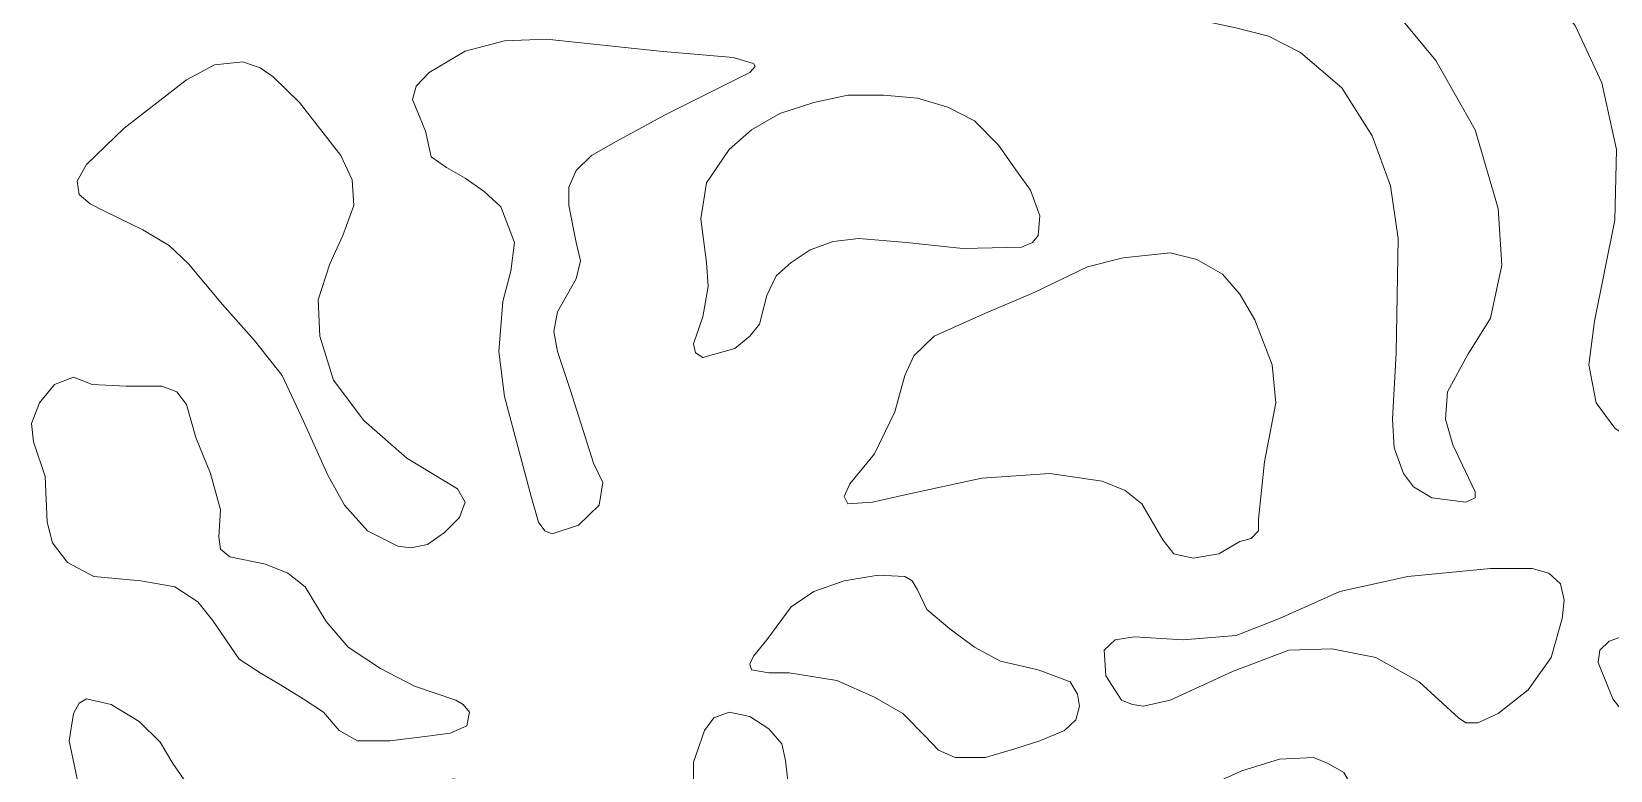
# Model space of a CAD drawing. Header units: millimetres. Extents: x -1200 to 1200, y -590 to 590.
# Drawn here: x -1197 to -559, y -199 to 100 of the extents above; entities that cross this region are included whole.
import ezdxf

# ---------------------------------------------------------------- set-up
doc = ezdxf.new("R2010")
doc.units = ezdxf.units.MM
doc.header["$MEASUREMENT"] = 0
doc.layers.add('Layer 1', color=7, linetype='Continuous')

msp = doc.modelspace()

# ---------------------------------------------------------------- linework, layer by layer
at = {"layer": 'Layer 1', "color": 250, "lineweight": 20}
for points, knots in [([(-397.9713, -29.502), (-397.9713, -29.502), (-408.1982, -29.502), (-408.1982, -29.502), (-408.1982, -29.502), (-419.6689, -27.7026), (-419.6689, -27.7026), (-419.6689, -27.7026), (-442.6152, -18.5105), (-442.6152, -18.5105), (-442.6152, -18.5105), (-462.3173, -3.9246), (-462.3173, -3.9246), (-462.3173, -3.9246), (-478.2808, 14.4618), (-478.2808, 14.4618), (-478.2808, 14.4618), (-490.5007, 37.442), (-490.5007, 37.442), (-490.5007, 37.442), (-497.4835, 62.4211), (-497.4835, 62.4211), (-497.4835, 62.4211), (-510.2028, 116.7736), (-510.2028, 116.7736), (-510.2028, 116.7736), (-517.9349, 136.9573), (-517.9349, 136.9573), (-517.9349, 136.9573), (-527.1628, 155.7403), (-527.1628, 155.7403), (-527.1628, 155.7403), (-539.8822, 170.929), (-539.8822, 170.929), (-539.8822, 170.929), (-554.3472, 181.9183), (-554.3472, 181.9183), (-554.3472, 181.9183), (-570.5579, 187.5138), (-570.5579, 187.5138), (-570.5579, 187.5138), (-588.0174, 188.7126), (-588.0174, 188.7126), (-588.0174, 188.7126), (-625.1764, 185.7165), (-625.1764, 185.7165), (-625.1764, 185.7165), (-652.6132, 184.5177), (-652.6132, 184.5177), (-652.6132, 184.5177), (-680.794, 185.116), (-680.794, 185.116), (-680.794, 185.116), (-704.487, 184.5177), (-704.487, 184.5177), (-704.487, 184.5177), (-715.9602, 181.3199), (-715.9602, 181.3199), (-715.9602, 181.3199), (-727.9303, 174.1267), (-727.9303, 174.1267), (-727.9303, 174.1267), (-735.6623, 164.9324), (-735.6623, 164.9324), (-735.6623, 164.9324), (-735.6623, 162.5347), (-735.6623, 162.5347), (-735.6623, 162.5347), (-734.1663, 160.7375), (-734.1663, 160.7375), (-734.1663, 160.7375), (-724.9384, 160.137), (-724.9384, 160.137), (-724.9384, 160.137), (-698.2535, 162.5347), (-698.2535, 162.5347), (-698.2535, 162.5347), (-681.5433, 161.9363), (-681.5433, 161.9363), (-681.5433, 161.9363), (-667.8249, 160.137), (-667.8249, 160.137), (-667.8249, 160.137), (-645.8776, 152.1437), (-645.8776, 152.1437), (-645.8776, 152.1437), (-616.9475, 139.355), (-616.9475, 139.355), (-616.9475, 139.355), (-603.2291, 131.3618), (-603.2291, 131.3618), (-603.2291, 131.3618), (-590.26, 121.5692), (-590.26, 121.5692), (-590.26, 121.5692), (-573.5524, 102.1856), (-573.5524, 102.1856), (-573.5524, 102.1856), (-562.8259, 79.0059), (-562.8259, 79.0059), (-562.8259, 79.0059), (-556.8421, 52.0301), (-556.8421, 52.0301), (-556.8421, 52.0301), (-557.5888, 23.4522), (-557.5888, 23.4522), (-557.5888, 23.4522), (-565.8203, -17.3116), (-565.8203, -17.3116), (-565.8203, -17.3116), (-568.0656, -34.898), (-568.0656, -34.898), (-568.0656, -34.898), (-565.0711, -50.2839), (-565.0711, -50.2839), (-565.0711, -50.2839), (-557.5888, -60.4754), (-557.5888, -60.4754), (-557.5888, -60.4754), (-546.1182, -68.4686), (-546.1182, -68.4686), (-546.1182, -68.4686), (-516.4389, -80.0585), (-516.4389, -80.0585), (-516.4389, -80.0585), (-498.2327, -86.8528), (-498.2327, -86.8528), (-498.2327, -86.8528), (-481.2727, -91.05), (-481.2727, -91.05), (-481.2727, -91.05), (-463.8132, -91.6483), (-463.8132, -91.6483), (-463.8132, -91.6483), (-447.8522, -85.6539), (-447.8522, -85.6539), (-447.8522, -85.6539), (-441.8659, -81.8579), (-441.8659, -81.8579), (-441.8659, -81.8579), (-436.3791, -76.4619), (-436.3791, -76.4619), (-436.3791, -76.4619), (-433.3872, -70.268), (-433.3872, -70.268), (-433.3872, -70.268), (-431.8912, -63.0726), (-431.8912, -63.0726), (-431.8912, -63.0726), (-436.3791, -41.6923), (-436.3791, -41.6923), (-436.3791, -41.6923), (-433.3872, -41.6923), (-433.3872, -41.6923), (-433.3872, -41.6923), (-425.9049, -45.2889), (-425.9049, -45.2889), (-425.9049, -45.2889), (-415.9277, -48.285), (-415.9277, -48.285), (-415.9277, -48.285), (-410.6906, -47.6867), (-410.6906, -47.6867), (-410.6906, -47.6867), (-405.9531, -45.8873), (-405.9531, -45.8873), (-405.9531, -45.8873), (-400.716, -41.0918), (-400.716, -41.0918), (-400.716, -41.0918), (-397.2246, -35.4963), (-397.2246, -35.4963), (-397.2246, -35.4963), (-395.7287, -31.3014), (-395.7287, -31.3014), (-395.7287, -31.3014), (-395.7287, -30.1003), (-395.7287, -30.1003), (-395.7287, -30.1003), (-397.9713, -29.502), (-397.9713, -29.502)], [0, 0, 0, 0, 0.01666667, 0.01666667, 0.01666667, 0.03333333, 0.03333333, 0.03333333, 0.05, 0.05, 0.05, 0.06666667, 0.06666667, 0.06666667, 0.08333333, 0.08333333, 0.08333333, 0.1, 0.1, 0.1, 0.11666667, 0.11666667, 0.11666667, 0.13333333, 0.13333333, 0.13333333, 0.15, 0.15, 0.15, 0.16666667, 0.16666667, 0.16666667, 0.18333333, 0.18333333, 0.18333333, 0.2, 0.2, 0.2, 0.21666667, 0.21666667, 0.21666667, 0.23333333, 0.23333333, 0.23333333, 0.25, 0.25, 0.25, 0.26666667, 0.26666667, 0.26666667, 0.28333333, 0.28333333, 0.28333333, 0.3, 0.3, 0.3, 0.31666667, 0.31666667, 0.31666667, 0.33333333, 0.33333333, 0.33333333, 0.35, 0.35, 0.35, 0.36666667, 0.36666667, 0.36666667, 0.38333333, 0.38333333, 0.38333333, 0.4, 0.4, 0.4, 0.41666667, 0.41666667, 0.41666667, 0.43333333, 0.43333333, 0.43333333, 0.45, 0.45, 0.45, 0.46666667, 0.46666667, 0.46666667, 0.48333333, 0.48333333, 0.48333333, 0.5, 0.5, 0.5, 0.51666667, 0.51666667, 0.51666667, 0.53333333, 0.53333333, 0.53333333, 0.55, 0.55, 0.55, 0.56666667, 0.56666667, 0.56666667, 0.58333333, 0.58333333, 0.58333333, 0.6, 0.6, 0.6, 0.61666667, 0.61666667, 0.61666667, 0.63333333, 0.63333333, 0.63333333, 0.65, 0.65, 0.65, 0.66666667, 0.66666667, 0.66666667, 0.68333333, 0.68333333, 0.68333333, 0.7, 0.7, 0.7, 0.71666667, 0.71666667, 0.71666667, 0.73333333, 0.73333333, 0.73333333, 0.75, 0.75, 0.75, 0.76666667, 0.76666667, 0.76666667, 0.78333333, 0.78333333, 0.78333333, 0.8, 0.8, 0.8, 0.81666667, 0.81666667, 0.81666667, 0.83333333, 0.83333333, 0.83333333, 0.85, 0.85, 0.85, 0.86666667, 0.86666667, 0.86666667, 0.88333333, 0.88333333, 0.88333333, 0.9, 0.9, 0.9, 0.91666667, 0.91666667, 0.91666667, 0.93333333, 0.93333333, 0.93333333, 0.95, 0.95, 0.95, 0.96666667, 0.96666667, 0.96666667, 0.98333333, 0.98333333, 0.98333333, 1, 1, 1, 1]), ([(-613.9556, -86.2545), (-613.9556, -86.2545), (-622.9338, -67.2698), (-622.9338, -67.2698), (-622.9338, -67.2698), (-625.9257, -56.8788), (-625.9257, -56.8788), (-625.9257, -56.8788), (-625.1764, -45.8873), (-625.1764, -45.8873), (-625.1764, -45.8873), (-616.9475, -30.7009), (-616.9475, -30.7009), (-616.9475, -30.7009), (-607.7196, -16.1127), (-607.7196, -16.1127), (-607.7196, -16.1127), (-603.2291, 5.2697), (-603.2291, 5.2697), (-603.2291, 5.2697), (-604.7277, 28.2499), (-604.7277, 28.2499), (-604.7277, 28.2499), (-613.9556, 60.0234), (-613.9556, 60.0234), (-613.9556, 60.0234), (-629.9166, 87.9985), (-629.9166, 87.9985), (-629.9166, 87.9985), (-643.6324, 104.5855), (-643.6324, 104.5855), (-643.6324, 104.5855), (-660.3426, 117.3742), (-660.3426, 117.3742), (-660.3426, 117.3742), (-674.061, 123.3686), (-674.061, 123.3686), (-674.061, 123.3686), (-687.0302, 125.9658), (-687.0302, 125.9658), (-687.0302, 125.9658), (-698.2535, 125.3674), (-698.2535, 125.3674), (-698.2535, 125.3674), (-709.7241, 122.1697), (-709.7241, 122.1697), (-709.7241, 122.1697), (-723.4425, 118.5731), (-723.4425, 118.5731), (-723.4425, 118.5731), (-738.6568, 116.1754), (-738.6568, 116.1754), (-738.6568, 116.1754), (-765.3417, 116.7736), (-765.3417, 116.7736), (-765.3417, 116.7736), (-778.3107, 117.3742), (-778.3107, 117.3742), (-778.3107, 117.3742), (-746.3862, 108.7804), (-746.3862, 108.7804), (-746.3862, 108.7804), (-711.2226, 101.3878), (-711.2226, 101.3878), (-711.2226, 101.3878), (-697.5043, 97.7911), (-697.5043, 97.7911), (-697.5043, 97.7911), (-684.5352, 91.1963), (-684.5352, 91.1963), (-684.5352, 91.1963), (-667.8249, 77.007), (-667.8249, 77.007), (-667.8249, 77.007), (-655.6051, 57.6234), (-655.6051, 57.6234), (-655.6051, 57.6234), (-648.1228, 37.442), (-648.1228, 37.442), (-648.1228, 37.442), (-645.1309, 16.0596), (-645.1309, 16.0596), (-645.1309, 16.0596), (-645.8776, -30.1003), (-645.8776, -30.1003), (-645.8776, -30.1003), (-647.3735, -56.8788), (-647.3735, -56.8788), (-647.3735, -56.8788), (-646.6269, -68.4686), (-646.6269, -68.4686), (-646.6269, -68.4686), (-642.8858, -78.8596), (-642.8858, -78.8596), (-642.8858, -78.8596), (-638.8949, -84.2556), (-638.8949, -84.2556), (-638.8949, -84.2556), (-631.4126, -88.6522), (-631.4126, -88.6522), (-631.4126, -88.6522), (-617.6968, -90.4494), (-617.6968, -90.4494), (-617.6968, -90.4494), (-613.9556, -88.6522), (-613.9556, -88.6522), (-613.9556, -88.6522), (-613.9556, -86.2545), (-613.9556, -86.2545)], [0, 0, 0, 0, 0.02777778, 0.02777778, 0.02777778, 0.05555556, 0.05555556, 0.05555556, 0.08333333, 0.08333333, 0.08333333, 0.11111111, 0.11111111, 0.11111111, 0.13888889, 0.13888889, 0.13888889, 0.16666667, 0.16666667, 0.16666667, 0.19444444, 0.19444444, 0.19444444, 0.22222222, 0.22222222, 0.22222222, 0.25, 0.25, 0.25, 0.27777778, 0.27777778, 0.27777778, 0.30555556, 0.30555556, 0.30555556, 0.33333333, 0.33333333, 0.33333333, 0.36111111, 0.36111111, 0.36111111, 0.38888889, 0.38888889, 0.38888889, 0.41666667, 0.41666667, 0.41666667, 0.44444444, 0.44444444, 0.44444444, 0.47222222, 0.47222222, 0.47222222, 0.5, 0.5, 0.5, 0.52777778, 0.52777778, 0.52777778, 0.55555556, 0.55555556, 0.55555556, 0.58333333, 0.58333333, 0.58333333, 0.61111111, 0.61111111, 0.61111111, 0.63888889, 0.63888889, 0.63888889, 0.66666667, 0.66666667, 0.66666667, 0.69444444, 0.69444444, 0.69444444, 0.72222222, 0.72222222, 0.72222222, 0.75, 0.75, 0.75, 0.77777778, 0.77777778, 0.77777778, 0.80555556, 0.80555556, 0.80555556, 0.83333333, 0.83333333, 0.83333333, 0.86111111, 0.86111111, 0.86111111, 0.88888889, 0.88888889, 0.88888889, 0.91666667, 0.91666667, 0.91666667, 0.94444444, 0.94444444, 0.94444444, 0.97222222, 0.97222222, 0.97222222, 1, 1, 1, 1]), ([(-907.0028, 83.2031), (-907.0028, 83.2031), (-941.17, 66.0177), (-941.17, 66.0177), (-941.17, 66.0177), (-960.8747, 55.2257), (-960.8747, 55.2257), (-960.8747, 55.2257), (-970.8493, 49.6302), (-970.8493, 49.6302), (-970.8493, 49.6302), (-977.0854, 43.6359), (-977.0854, 43.6359), (-977.0854, 43.6359), (-980.0772, 36.8415), (-980.0772, 36.8415), (-980.0772, 36.8415), (-980.0772, 29.4488), (-980.0772, 29.4488), (-980.0772, 29.4488), (-977.0854, 14.4618), (-977.0854, 14.4618), (-977.0854, 14.4618), (-975.3397, 7.067), (-975.3397, 7.067), (-975.3397, 7.067), (-977.0854, -0.1263), (-977.0854, -0.1263), (-977.0854, -0.1263), (-984.5677, -13.5155), (-984.5677, -13.5155), (-984.5677, -13.5155), (-986.0636, -21.5087), (-986.0636, -21.5087), (-986.0636, -21.5087), (-984.5677, -29.502), (-984.5677, -29.502), (-984.5677, -29.502), (-979.328, -45.2889), (-979.328, -45.2889), (-979.328, -45.2889), (-970.1, -74.6646), (-970.1, -74.6646), (-970.1, -74.6646), (-966.3615, -82.4562), (-966.3615, -82.4562), (-966.3615, -82.4562), (-967.8574, -91.6483), (-967.8574, -91.6483), (-967.8574, -91.6483), (-976.0864, -99.6416), (-976.0864, -99.6416), (-976.0864, -99.6416), (-986.8103, -103.2403), (-986.8103, -103.2403), (-986.8103, -103.2403), (-989.8047, -102.0415), (-989.8047, -102.0415), (-989.8047, -102.0415), (-992.2971, -98.4426), (-992.2971, -98.4426), (-992.2971, -98.4426), (-995.2916, -88.0517), (-995.2916, -88.0517), (-995.2916, -88.0517), (-1006.0155, -47.6867), (-1006.0155, -47.6867), (-1006.0155, -47.6867), (-1008.2607, -29.502), (-1008.2607, -29.502), (-1008.2607, -29.502), (-1006.7621, -9.3184), (-1006.7621, -9.3184), (-1006.7621, -9.3184), (-1003.5205, 2.8698), (-1003.5205, 2.8698), (-1003.5205, 2.8698), (-1002.0246, 14.4618), (-1002.0246, 14.4618), (-1002.0246, 14.4618), (-1007.5114, 28.8483), (-1007.5114, 28.8483), (-1007.5114, 28.8483), (-1014.2444, 35.0443), (-1014.2444, 35.0443), (-1014.2444, 35.0443), (-1021.9765, 40.4381), (-1021.9765, 40.4381), (-1021.9765, 40.4381), (-1029.4587, 44.8347), (-1029.4587, 44.8347), (-1029.4587, 44.8347), (-1035.6948, 49.0319), (-1035.6948, 49.0319), (-1035.6948, 49.0319), (-1037.94, 59.4228), (-1037.94, 59.4228), (-1037.94, 59.4228), (-1043.1771, 72.2115), (-1043.1771, 72.2115), (-1043.1771, 72.2115), (-1041.6786, 77.6076), (-1041.6786, 77.6076), (-1041.6786, 77.6076), (-1036.4414, 83.2031), (-1036.4414, 83.2031), (-1036.4414, 83.2031), (-1021.9765, 91.7946), (-1021.9765, 91.7946), (-1021.9765, 91.7946), (-1006.0155, 95.9917), (-1006.0155, 95.9917), (-1006.0155, 95.9917), (-989.0554, 96.5923), (-989.0554, 96.5923), (-989.0554, 96.5923), (-943.4151, 91.7946), (-943.4151, 91.7946), (-943.4151, 91.7946), (-913.7358, 89.1974), (-913.7358, 89.1974), (-913.7358, 89.1974), (-905.5069, 86.7997), (-905.5069, 86.7997), (-905.5069, 86.7997), (-904.7576, 85.6008), (-904.7576, 85.6008), (-904.7576, 85.6008), (-907.0028, 83.2031), (-907.0028, 83.2031)], [0, 0, 0, 0, 0.02325581, 0.02325581, 0.02325581, 0.04651163, 0.04651163, 0.04651163, 0.06976744, 0.06976744, 0.06976744, 0.09302326, 0.09302326, 0.09302326, 0.11627907, 0.11627907, 0.11627907, 0.13953488, 0.13953488, 0.13953488, 0.1627907, 0.1627907, 0.1627907, 0.18604651, 0.18604651, 0.18604651, 0.20930233, 0.20930233, 0.20930233, 0.23255814, 0.23255814, 0.23255814, 0.25581395, 0.25581395, 0.25581395, 0.27906977, 0.27906977, 0.27906977, 0.30232558, 0.30232558, 0.30232558, 0.3255814, 0.3255814, 0.3255814, 0.34883721, 0.34883721, 0.34883721, 0.37209302, 0.37209302, 0.37209302, 0.39534884, 0.39534884, 0.39534884, 0.41860465, 0.41860465, 0.41860465, 0.44186047, 0.44186047, 0.44186047, 0.46511628, 0.46511628, 0.46511628, 0.48837209, 0.48837209, 0.48837209, 0.51162791, 0.51162791, 0.51162791, 0.53488372, 0.53488372, 0.53488372, 0.55813953, 0.55813953, 0.55813953, 0.58139535, 0.58139535, 0.58139535, 0.60465116, 0.60465116, 0.60465116, 0.62790698, 0.62790698, 0.62790698, 0.65116279, 0.65116279, 0.65116279, 0.6744186, 0.6744186, 0.6744186, 0.69767442, 0.69767442, 0.69767442, 0.72093023, 0.72093023, 0.72093023, 0.74418605, 0.74418605, 0.74418605, 0.76744186, 0.76744186, 0.76744186, 0.79069767, 0.79069767, 0.79069767, 0.81395349, 0.81395349, 0.81395349, 0.8372093, 0.8372093, 0.8372093, 0.86046512, 0.86046512, 0.86046512, 0.88372093, 0.88372093, 0.88372093, 0.90697674, 0.90697674, 0.90697674, 0.93023256, 0.93023256, 0.93023256, 0.95348837, 0.95348837, 0.95348837, 0.97674419, 0.97674419, 0.97674419, 1, 1, 1, 1]), ([(-1024.9709, -85.0556), (-1024.9709, -85.0556), (-1045.4197, -72.6658), (-1045.4197, -72.6658), (-1045.4197, -72.6658), (-1062.8793, -57.4771), (-1062.8793, -57.4771), (-1062.8793, -57.4771), (-1075.0991, -41.0918), (-1075.0991, -41.0918), (-1075.0991, -41.0918), (-1080.5858, -23.3082), (-1080.5858, -23.3082), (-1080.5858, -23.3082), (-1081.3351, -8.72), (-1081.3351, -8.72), (-1081.3351, -8.72), (-1076.595, 5.8681), (-1076.595, 5.8681), (-1076.595, 5.8681), (-1071.3579, 17.2585), (-1071.3579, 17.2585), (-1071.3579, 17.2585), (-1066.8701, 29.4488), (-1066.8701, 29.4488), (-1066.8701, 29.4488), (-1067.6168, 39.8398), (-1067.6168, 39.8398), (-1067.6168, 39.8398), (-1072.1072, 49.6302), (-1072.1072, 49.6302), (-1072.1072, 49.6302), (-1088.8174, 71.0127), (-1088.8174, 71.0127), (-1088.8174, 71.0127), (-1099.5413, 81.4036), (-1099.5413, 81.4036), (-1099.5413, 81.4036), (-1104.7784, 85.0003), (-1104.7784, 85.0003), (-1104.7784, 85.0003), (-1111.7612, 87.4002), (-1111.7612, 87.4002), (-1111.7612, 87.4002), (-1123.2343, 86.1991), (-1123.2343, 86.1991), (-1123.2343, 86.1991), (-1134.4577, 80.2048), (-1134.4577, 80.2048), (-1134.4577, 80.2048), (-1159.6467, 60.6217), (-1159.6467, 60.6217), (-1159.6467, 60.6217), (-1174.861, 46.0336), (-1174.861, 46.0336), (-1174.861, 46.0336), (-1178.6021, 39.2392), (-1178.6021, 39.2392), (-1178.6021, 39.2392), (-1177.8528, 33.8454), (-1177.8528, 33.8454), (-1177.8528, 33.8454), (-1173.3651, 30.0472), (-1173.3651, 30.0472), (-1173.3651, 30.0472), (-1167.3787, 27.0511), (-1167.3787, 27.0511), (-1167.3787, 27.0511), (-1152.1644, 19.6562), (-1152.1644, 19.6562), (-1152.1644, 19.6562), (-1141.4405, 13.2629), (-1141.4405, 13.2629), (-1141.4405, 13.2629), (-1133.7084, 5.8681), (-1133.7084, 5.8681), (-1133.7084, 5.8681), (-1119.9927, -10.5173), (-1119.9927, -10.5173), (-1119.9927, -10.5173), (-1107.0236, -25.1054), (-1107.0236, -25.1054), (-1107.0236, -25.1054), (-1095.8002, -39.2946), (-1095.8002, -39.2946), (-1095.8002, -39.2946), (-1087.3215, -57.4771), (-1087.3215, -57.4771), (-1087.3215, -57.4771), (-1077.3442, -79.4601), (-1077.3442, -79.4601), (-1077.3442, -79.4601), (-1070.6112, -91.6483), (-1070.6112, -91.6483), (-1070.6112, -91.6483), (-1061.3833, -102.0415), (-1061.3833, -102.0415), (-1061.3833, -102.0415), (-1049.1608, -108.2353), (-1049.1608, -108.2353), (-1049.1608, -108.2353), (-1043.9238, -108.8336), (-1043.9238, -108.8336), (-1043.9238, -108.8336), (-1037.1907, -107.4353), (-1037.1907, -107.4353), (-1037.1907, -107.4353), (-1030.208, -102.6398), (-1030.208, -102.6398), (-1030.208, -102.6398), (-1024.2216, -96.6455), (-1024.2216, -96.6455), (-1024.2216, -96.6455), (-1021.9765, -90.4494), (-1021.9765, -90.4494), (-1021.9765, -90.4494), (-1024.9709, -85.0556), (-1024.9709, -85.0556)], [0, 0, 0, 0, 0.02564103, 0.02564103, 0.02564103, 0.05128205, 0.05128205, 0.05128205, 0.07692308, 0.07692308, 0.07692308, 0.1025641, 0.1025641, 0.1025641, 0.12820513, 0.12820513, 0.12820513, 0.15384615, 0.15384615, 0.15384615, 0.17948718, 0.17948718, 0.17948718, 0.20512821, 0.20512821, 0.20512821, 0.23076923, 0.23076923, 0.23076923, 0.25641026, 0.25641026, 0.25641026, 0.28205128, 0.28205128, 0.28205128, 0.30769231, 0.30769231, 0.30769231, 0.33333333, 0.33333333, 0.33333333, 0.35897436, 0.35897436, 0.35897436, 0.38461538, 0.38461538, 0.38461538, 0.41025641, 0.41025641, 0.41025641, 0.43589744, 0.43589744, 0.43589744, 0.46153846, 0.46153846, 0.46153846, 0.48717949, 0.48717949, 0.48717949, 0.51282051, 0.51282051, 0.51282051, 0.53846154, 0.53846154, 0.53846154, 0.56410256, 0.56410256, 0.56410256, 0.58974359, 0.58974359, 0.58974359, 0.61538462, 0.61538462, 0.61538462, 0.64102564, 0.64102564, 0.64102564, 0.66666667, 0.66666667, 0.66666667, 0.69230769, 0.69230769, 0.69230769, 0.71794872, 0.71794872, 0.71794872, 0.74358974, 0.74358974, 0.74358974, 0.76923077, 0.76923077, 0.76923077, 0.79487179, 0.79487179, 0.79487179, 0.82051282, 0.82051282, 0.82051282, 0.84615385, 0.84615385, 0.84615385, 0.87179487, 0.87179487, 0.87179487, 0.8974359, 0.8974359, 0.8974359, 0.92307692, 0.92307692, 0.92307692, 0.94871795, 0.94871795, 0.94871795, 0.97435897, 0.97435897, 0.97435897, 1, 1, 1, 1]), ([(-797.2662, 12.6624), (-797.2662, 12.6624), (-820.9592, 12.0619), (-820.9592, 12.0619), (-820.9592, 12.0619), (-843.6532, 14.4618), (-843.6532, 14.4618), (-843.6532, 14.4618), (-862.8584, 16.0596), (-862.8584, 16.0596), (-862.8584, 16.0596), (-873.3326, 14.8607), (-873.3326, 14.8607), (-873.3326, 14.8607), (-882.5605, 11.4636), (-882.5605, 11.4636), (-882.5605, 11.4636), (-890.2925, 6.4686), (-890.2925, 6.4686), (-890.2925, 6.4686), (-896.2789, 1.0726), (-896.2789, 1.0726), (-896.2789, 1.0726), (-900.02, -6.9207), (-900.02, -6.9207), (-900.02, -6.9207), (-903.0119, -18.5105), (-903.0119, -18.5105), (-903.0119, -18.5105), (-907.0028, -23.3082), (-907.0028, -23.3082), (-907.0028, -23.3082), (-912.9891, -28.3031), (-912.9891, -28.3031), (-912.9891, -28.3031), (-925.9583, -31.8997), (-925.9583, -31.8997), (-925.9583, -31.8997), (-928.9501, -30.1003), (-928.9501, -30.1003), (-928.9501, -30.1003), (-929.6968, -26.5037), (-929.6968, -26.5037), (-929.6968, -26.5037), (-925.9583, -15.5144), (-925.9583, -15.5144), (-925.9583, -15.5144), (-923.713, -3.324), (-923.713, -3.324), (-923.713, -3.324), (-924.4597, 6.4686), (-924.4597, 6.4686), (-924.4597, 6.4686), (-926.7049, 24.0528), (-926.7049, 24.0528), (-926.7049, 24.0528), (-924.4597, 38.6409), (-924.4597, 38.6409), (-924.4597, 38.6409), (-915.2317, 52.0301), (-915.2317, 52.0301), (-915.2317, 52.0301), (-906.2535, 60.0234), (-906.2535, 60.0234), (-906.2535, 60.0234), (-894.783, 66.6161), (-894.783, 66.6161), (-894.783, 66.6161), (-881.0646, 71.0127), (-881.0646, 71.0127), (-881.0646, 71.0127), (-867.3462, 74.011), (-867.3462, 74.011), (-867.3462, 74.011), (-852.8812, 74.011), (-852.8812, 74.011), (-852.8812, 74.011), (-839.1654, 72.8121), (-839.1654, 72.8121), (-839.1654, 72.8121), (-826.9429, 69.2154), (-826.9429, 69.2154), (-826.9429, 69.2154), (-816.2191, 63.62), (-816.2191, 63.62), (-816.2191, 63.62), (-806.4942, 53.8274), (-806.4942, 53.8274), (-806.4942, 53.8274), (-798.7621, 42.8358), (-798.7621, 42.8358), (-798.7621, 42.8358), (-793.5251, 35.6426), (-793.5251, 35.6426), (-793.5251, 35.6426), (-789.7839, 25.2517), (-789.7839, 25.2517), (-789.7839, 25.2517), (-790.5306, 17.2585), (-790.5306, 17.2585), (-790.5306, 17.2585), (-792.7758, 14.4618), (-792.7758, 14.4618), (-792.7758, 14.4618), (-797.2662, 12.6624), (-797.2662, 12.6624)], [0, 0, 0, 0, 0.02857143, 0.02857143, 0.02857143, 0.05714286, 0.05714286, 0.05714286, 0.08571429, 0.08571429, 0.08571429, 0.11428571, 0.11428571, 0.11428571, 0.14285714, 0.14285714, 0.14285714, 0.17142857, 0.17142857, 0.17142857, 0.2, 0.2, 0.2, 0.22857143, 0.22857143, 0.22857143, 0.25714286, 0.25714286, 0.25714286, 0.28571429, 0.28571429, 0.28571429, 0.31428571, 0.31428571, 0.31428571, 0.34285714, 0.34285714, 0.34285714, 0.37142857, 0.37142857, 0.37142857, 0.4, 0.4, 0.4, 0.42857143, 0.42857143, 0.42857143, 0.45714286, 0.45714286, 0.45714286, 0.48571429, 0.48571429, 0.48571429, 0.51428571, 0.51428571, 0.51428571, 0.54285714, 0.54285714, 0.54285714, 0.57142857, 0.57142857, 0.57142857, 0.6, 0.6, 0.6, 0.62857143, 0.62857143, 0.62857143, 0.65714286, 0.65714286, 0.65714286, 0.68571429, 0.68571429, 0.68571429, 0.71428571, 0.71428571, 0.71428571, 0.74285714, 0.74285714, 0.74285714, 0.77142857, 0.77142857, 0.77142857, 0.8, 0.8, 0.8, 0.82857143, 0.82857143, 0.82857143, 0.85714286, 0.85714286, 0.85714286, 0.88571429, 0.88571429, 0.88571429, 0.91428571, 0.91428571, 0.91428571, 0.94285714, 0.94285714, 0.94285714, 0.97142857, 0.97142857, 0.97142857, 1, 1, 1, 1]), ([(-708.9774, -106.2364), (-708.9774, -106.2364), (-717.4561, -111.2335), (-717.4561, -111.2335), (-717.4561, -111.2335), (-727.9303, -113.0308), (-727.9303, -113.0308), (-727.9303, -113.0308), (-735.6623, -111.2335), (-735.6623, -111.2335), (-735.6623, -111.2335), (-740.1528, -105.6381), (-740.1528, -105.6381), (-740.1528, -105.6381), (-748.6314, -91.05), (-748.6314, -91.05), (-748.6314, -91.05), (-755.367, -85.6539), (-755.367, -85.6539), (-755.367, -85.6539), (-764.5924, -81.8579), (-764.5924, -81.8579), (-764.5924, -81.8579), (-785.7931, -78.8596), (-785.7931, -78.8596), (-785.7931, -78.8596), (-813.2272, -80.659), (-813.2272, -80.659), (-813.2272, -80.659), (-844.4024, -87.4533), (-844.4024, -87.4533), (-844.4024, -87.4533), (-857.3716, -90.4494), (-857.3716, -90.4494), (-857.3716, -90.4494), (-867.3462, -91.05), (-867.3462, -91.05), (-867.3462, -91.05), (-868.8447, -88.0517), (-868.8447, -88.0517), (-868.8447, -88.0517), (-866.5995, -83.0568), (-866.5995, -83.0568), (-866.5995, -83.0568), (-856.6223, -70.8664), (-856.6223, -70.8664), (-856.6223, -70.8664), (-848.3934, -53.8805), (-848.3934, -53.8805), (-848.3934, -53.8805), (-844.4024, -39.2946), (-844.4024, -39.2946), (-844.4024, -39.2946), (-840.6614, -31.3014), (-840.6614, -31.3014), (-840.6614, -31.3014), (-832.4323, -23.3082), (-832.4323, -23.3082), (-832.4323, -23.3082), (-811.7312, -14.1139), (-811.7312, -14.1139), (-811.7312, -14.1139), (-792.0291, -5.7218), (-792.0291, -5.7218), (-792.0291, -5.7218), (-770.5787, 4.6692), (-770.5787, 4.6692), (-770.5787, 4.6692), (-756.1137, 8.2658), (-756.1137, 8.2658), (-756.1137, 8.2658), (-737.1582, 10.2646), (-737.1582, 10.2646), (-737.1582, 10.2646), (-726.4343, 7.6675), (-726.4343, 7.6675), (-726.4343, 7.6675), (-715.9602, 1.6709), (-715.9602, 1.6709), (-715.9602, 1.6709), (-708.9774, -6.3223), (-708.9774, -6.3223), (-708.9774, -6.3223), (-702.9911, -16.7133), (-702.9911, -16.7133), (-702.9911, -16.7133), (-696.0084, -34.898), (-696.0084, -34.898), (-696.0084, -34.898), (-694.5124, -50.2839), (-694.5124, -50.2839), (-694.5124, -50.2839), (-699.0002, -74.0641), (-699.0002, -74.0641), (-699.0002, -74.0641), (-701.4951, -97.2438), (-701.4951, -97.2438), (-701.4951, -97.2438), (-701.4951, -102.0415), (-701.4951, -102.0415), (-701.4951, -102.0415), (-704.487, -105.0375), (-704.487, -105.0375), (-704.487, -105.0375), (-708.9774, -106.2364), (-708.9774, -106.2364)], [0, 0, 0, 0, 0.02857143, 0.02857143, 0.02857143, 0.05714286, 0.05714286, 0.05714286, 0.08571429, 0.08571429, 0.08571429, 0.11428571, 0.11428571, 0.11428571, 0.14285714, 0.14285714, 0.14285714, 0.17142857, 0.17142857, 0.17142857, 0.2, 0.2, 0.2, 0.22857143, 0.22857143, 0.22857143, 0.25714286, 0.25714286, 0.25714286, 0.28571429, 0.28571429, 0.28571429, 0.31428571, 0.31428571, 0.31428571, 0.34285714, 0.34285714, 0.34285714, 0.37142857, 0.37142857, 0.37142857, 0.4, 0.4, 0.4, 0.42857143, 0.42857143, 0.42857143, 0.45714286, 0.45714286, 0.45714286, 0.48571429, 0.48571429, 0.48571429, 0.51428571, 0.51428571, 0.51428571, 0.54285714, 0.54285714, 0.54285714, 0.57142857, 0.57142857, 0.57142857, 0.6, 0.6, 0.6, 0.62857143, 0.62857143, 0.62857143, 0.65714286, 0.65714286, 0.65714286, 0.68571429, 0.68571429, 0.68571429, 0.71428571, 0.71428571, 0.71428571, 0.74285714, 0.74285714, 0.74285714, 0.77142857, 0.77142857, 0.77142857, 0.8, 0.8, 0.8, 0.82857143, 0.82857143, 0.82857143, 0.85714286, 0.85714286, 0.85714286, 0.88571429, 0.88571429, 0.88571429, 0.91428571, 0.91428571, 0.91428571, 0.94285714, 0.94285714, 0.94285714, 0.97142857, 0.97142857, 0.97142857, 1, 1, 1, 1]), ([(-1025.7176, -170.3816), (-1025.7176, -170.3816), (-1042.4279, -164.7883), (-1042.4279, -164.7883), (-1042.4279, -164.7883), (-1056.1462, -157.5929), (-1056.1462, -157.5929), (-1056.1462, -157.5929), (-1069.1153, -149.0014), (-1069.1153, -149.0014), (-1069.1153, -149.0014), (-1078.0935, -138.6104), (-1078.0935, -138.6104), (-1078.0935, -138.6104), (-1086.5723, -124.6206), (-1086.5723, -124.6206), (-1086.5723, -124.6206), (-1093.555, -119.0252), (-1093.555, -119.0252), (-1093.555, -119.0252), (-1102.5332, -115.4285), (-1102.5332, -115.4285), (-1102.5332, -115.4285), (-1116.9982, -112.4324), (-1116.9982, -112.4324), (-1116.9982, -112.4324), (-1120.7394, -109.4342), (-1120.7394, -109.4342), (-1120.7394, -109.4342), (-1121.4886, -104.4392), (-1121.4886, -104.4392), (-1121.4886, -104.4392), (-1120.7394, -93.4477), (-1120.7394, -93.4477), (-1120.7394, -93.4477), (-1124.7302, -78.8596), (-1124.7302, -78.8596), (-1124.7302, -78.8596), (-1130.7166, -64.2715), (-1130.7166, -64.2715), (-1130.7166, -64.2715), (-1134.4577, -50.8844), (-1134.4577, -50.8844), (-1134.4577, -50.8844), (-1138.4486, -45.8873), (-1138.4486, -45.8873), (-1138.4486, -45.8873), (-1144.4324, -43.4896), (-1144.4324, -43.4896), (-1144.4324, -43.4896), (-1158.9, -43.4896), (-1158.9, -43.4896), (-1158.9, -43.4896), (-1172.6158, -42.8912), (-1172.6158, -42.8912), (-1172.6158, -42.8912), (-1180.0981, -39.893), (-1180.0981, -39.893), (-1180.0981, -39.893), (-1187.8301, -42.8912), (-1187.8301, -42.8912), (-1187.8301, -42.8912), (-1193.8165, -50.2839), (-1193.8165, -50.2839), (-1193.8165, -50.2839), (-1197.0581, -58.6782), (-1197.0581, -58.6782), (-1197.0581, -58.6782), (-1196.3088, -66.0709), (-1196.3088, -66.0709), (-1196.3088, -66.0709), (-1191.5712, -80.0585), (-1191.5712, -80.0585), (-1191.5712, -80.0585), (-1190.8219, -98.4426), (-1190.8219, -98.4426), (-1190.8219, -98.4426), (-1188.5768, -106.837), (-1188.5768, -106.837), (-1188.5768, -106.837), (-1182.593, -114.8302), (-1182.593, -114.8302), (-1182.593, -114.8302), (-1171.8691, -120.4256), (-1171.8691, -120.4256), (-1171.8691, -120.4256), (-1152.9137, -122.2228), (-1152.9137, -122.2228), (-1152.9137, -122.2228), (-1139.1953, -124.6206), (-1139.1953, -124.6206), (-1139.1953, -124.6206), (-1129.9674, -130.6171), (-1129.9674, -130.6171), (-1129.9674, -130.6171), (-1123.9836, -138.0098), (-1123.9836, -138.0098), (-1123.9836, -138.0098), (-1113.2571, -153.7968), (-1113.2571, -153.7968), (-1113.2571, -153.7968), (-1104.7784, -159.3923), (-1104.7784, -159.3923), (-1104.7784, -159.3923), (-1096.5495, -164.1878), (-1096.5495, -164.1878), (-1096.5495, -164.1878), (-1087.3215, -169.7833), (-1087.3215, -169.7833), (-1087.3215, -169.7833), (-1079.09, -175.1793), (-1079.09, -175.1793), (-1079.09, -175.1793), (-1072.8538, -182.5719), (-1072.8538, -182.5719), (-1072.8538, -182.5719), (-1065.3742, -186.7691), (-1065.3742, -186.7691), (-1065.3742, -186.7691), (-1052.4051, -186.7691), (-1052.4051, -186.7691), (-1052.4051, -186.7691), (-1037.1907, -184.9697), (-1037.1907, -184.9697), (-1037.1907, -184.9697), (-1027.9628, -183.7709), (-1027.9628, -183.7709), (-1027.9628, -183.7709), (-1021.2298, -180.7748), (-1021.2298, -180.7748), (-1021.2298, -180.7748), (-1020.2308, -175.1793), (-1020.2308, -175.1793), (-1020.2308, -175.1793), (-1022.7257, -172.181), (-1022.7257, -172.181), (-1022.7257, -172.181), (-1025.7176, -170.3816), (-1025.7176, -170.3816)], [0, 0, 0, 0, 0.02173913, 0.02173913, 0.02173913, 0.04347826, 0.04347826, 0.04347826, 0.06521739, 0.06521739, 0.06521739, 0.08695652, 0.08695652, 0.08695652, 0.10869565, 0.10869565, 0.10869565, 0.13043478, 0.13043478, 0.13043478, 0.15217391, 0.15217391, 0.15217391, 0.17391304, 0.17391304, 0.17391304, 0.19565217, 0.19565217, 0.19565217, 0.2173913, 0.2173913, 0.2173913, 0.23913043, 0.23913043, 0.23913043, 0.26086957, 0.26086957, 0.26086957, 0.2826087, 0.2826087, 0.2826087, 0.30434783, 0.30434783, 0.30434783, 0.32608696, 0.32608696, 0.32608696, 0.34782609, 0.34782609, 0.34782609, 0.36956522, 0.36956522, 0.36956522, 0.39130435, 0.39130435, 0.39130435, 0.41304348, 0.41304348, 0.41304348, 0.43478261, 0.43478261, 0.43478261, 0.45652174, 0.45652174, 0.45652174, 0.47826087, 0.47826087, 0.47826087, 0.5, 0.5, 0.5, 0.52173913, 0.52173913, 0.52173913, 0.54347826, 0.54347826, 0.54347826, 0.56521739, 0.56521739, 0.56521739, 0.58695652, 0.58695652, 0.58695652, 0.60869565, 0.60869565, 0.60869565, 0.63043478, 0.63043478, 0.63043478, 0.65217391, 0.65217391, 0.65217391, 0.67391304, 0.67391304, 0.67391304, 0.69565217, 0.69565217, 0.69565217, 0.7173913, 0.7173913, 0.7173913, 0.73913043, 0.73913043, 0.73913043, 0.76086957, 0.76086957, 0.76086957, 0.7826087, 0.7826087, 0.7826087, 0.80434783, 0.80434783, 0.80434783, 0.82608696, 0.82608696, 0.82608696, 0.84782609, 0.84782609, 0.84782609, 0.86956522, 0.86956522, 0.86956522, 0.89130435, 0.89130435, 0.89130435, 0.91304348, 0.91304348, 0.91304348, 0.93478261, 0.93478261, 0.93478261, 0.95652174, 0.95652174, 0.95652174, 0.97826087, 0.97826087, 0.97826087, 1, 1, 1, 1]), ([(-546.1182, -181.9737), (-546.1182, -181.9737), (-552.8512, -176.9765), (-552.8512, -176.9765), (-552.8512, -176.9765), (-558.3381, -169.7833), (-558.3381, -169.7833), (-558.3381, -169.7833), (-564.3244, -155.1951), (-564.3244, -155.1951), (-564.3244, -155.1951), (-563.5752, -150.2002), (-563.5752, -150.2002), (-563.5752, -150.2002), (-559.834, -146.6036), (-559.834, -146.6036), (-559.834, -146.6036), (-547.6142, -142.207), (-547.6142, -142.207), (-547.6142, -142.207), (-514.1937, -135.6121), (-514.1937, -135.6121), (-514.1937, -135.6121), (-491.2473, -125.8195), (-491.2473, -125.8195), (-491.2473, -125.8195), (-472.2945, -117.2279), (-472.2945, -117.2279), (-472.2945, -117.2279), (-454.835, -114.2296), (-454.835, -114.2296), (-454.835, -114.2296), (-432.6379, -111.2335), (-432.6379, -111.2335), (-432.6379, -111.2335), (-405.9531, -106.2364), (-405.9531, -106.2364), (-405.9531, -106.2364), (-397.2246, -107.4353), (-397.2246, -107.4353), (-397.2246, -107.4353), (-393.9803, -109.4342), (-393.9803, -109.4342), (-393.9803, -109.4342), (-392.4844, -113.0308), (-392.4844, -113.0308), (-392.4844, -113.0308), (-396.4753, -126.42), (-396.4753, -126.42), (-396.4753, -126.42), (-400.2165, -130.6171), (-400.2165, -130.6171), (-400.2165, -130.6171), (-404.4571, -133.2144), (-404.4571, -133.2144), (-404.4571, -133.2144), (-414.4317, -135.0116), (-414.4317, -135.0116), (-414.4317, -135.0116), (-437.8776, -132.6138), (-437.8776, -132.6138), (-437.8776, -132.6138), (-450.0975, -133.8127), (-450.0975, -133.8127), (-450.0975, -133.8127), (-461.5706, -136.811), (-461.5706, -136.811), (-461.5706, -136.811), (-483.7677, -147.8025), (-483.7677, -147.8025), (-483.7677, -147.8025), (-520.18, -171.5805), (-520.18, -171.5805), (-520.18, -171.5805), (-538.3862, -180.7748), (-538.3862, -180.7748), (-538.3862, -180.7748), (-542.3771, -182.5719), (-542.3771, -182.5719), (-542.3771, -182.5719), (-546.1182, -181.9737), (-546.1182, -181.9737)], [0, 0, 0, 0, 0.03703704, 0.03703704, 0.03703704, 0.07407407, 0.07407407, 0.07407407, 0.11111111, 0.11111111, 0.11111111, 0.14814815, 0.14814815, 0.14814815, 0.18518519, 0.18518519, 0.18518519, 0.22222222, 0.22222222, 0.22222222, 0.25925926, 0.25925926, 0.25925926, 0.2962963, 0.2962963, 0.2962963, 0.33333333, 0.33333333, 0.33333333, 0.37037037, 0.37037037, 0.37037037, 0.40740741, 0.40740741, 0.40740741, 0.44444444, 0.44444444, 0.44444444, 0.48148148, 0.48148148, 0.48148148, 0.51851852, 0.51851852, 0.51851852, 0.55555556, 0.55555556, 0.55555556, 0.59259259, 0.59259259, 0.59259259, 0.62962963, 0.62962963, 0.62962963, 0.66666667, 0.66666667, 0.66666667, 0.7037037, 0.7037037, 0.7037037, 0.74074074, 0.74074074, 0.74074074, 0.77777778, 0.77777778, 0.77777778, 0.81481481, 0.81481481, 0.81481481, 0.85185185, 0.85185185, 0.85185185, 0.88888889, 0.88888889, 0.88888889, 0.92592593, 0.92592593, 0.92592593, 0.96296296, 0.96296296, 0.96296296, 1, 1, 1, 1]), ([(-799.5088, -189.9669), (-799.5088, -189.9669), (-811.7312, -193.5635), (-811.7312, -193.5635), (-811.7312, -193.5635), (-823.9511, -193.5635), (-823.9511, -193.5635), (-823.9511, -193.5635), (-830.6841, -190.5652), (-830.6841, -190.5652), (-830.6841, -190.5652), (-836.1709, -184.9697), (-836.1709, -184.9697), (-836.1709, -184.9697), (-845.1517, -175.7776), (-845.1517, -175.7776), (-845.1517, -175.7776), (-856.6223, -169.1827), (-856.6223, -169.1827), (-856.6223, -169.1827), (-871.8366, -162.3884), (-871.8366, -162.3884), (-871.8366, -162.3884), (-891.0418, -159.3923), (-891.0418, -159.3923), (-891.0418, -159.3923), (-899.2707, -159.3923), (-899.2707, -159.3923), (-899.2707, -159.3923), (-906.2535, -158.1934), (-906.2535, -158.1934), (-906.2535, -158.1934), (-907.0028, -155.7957), (-907.0028, -155.7957), (-907.0028, -155.7957), (-905.5069, -152.598), (-905.5069, -152.598), (-905.5069, -152.598), (-900.02, -146.003), (-900.02, -146.003), (-900.02, -146.003), (-890.2925, -132.6138), (-890.2925, -132.6138), (-890.2925, -132.6138), (-881.0646, -126.42), (-881.0646, -126.42), (-881.0646, -126.42), (-868.8447, -122.2228), (-868.8447, -122.2228), (-868.8447, -122.2228), (-855.1263, -119.8251), (-855.1263, -119.8251), (-855.1263, -119.8251), (-844.4024, -120.4256), (-844.4024, -120.4256), (-844.4024, -120.4256), (-841.4106, -122.2228), (-841.4106, -122.2228), (-841.4106, -122.2228), (-839.1654, -125.8195), (-839.1654, -125.8195), (-839.1654, -125.8195), (-835.4242, -133.8127), (-835.4242, -133.8127), (-835.4242, -133.8127), (-826.1963, -141.6064), (-826.1963, -141.6064), (-826.1963, -141.6064), (-816.2191, -149.0014), (-816.2191, -149.0014), (-816.2191, -149.0014), (-805.7449, -154.5968), (-805.7449, -154.5968), (-805.7449, -154.5968), (-790.5306, -158.1934), (-790.5306, -158.1934), (-790.5306, -158.1934), (-777.5615, -162.9889), (-777.5615, -162.9889), (-777.5615, -162.9889), (-774.5696, -167.9839), (-774.5696, -167.9839), (-774.5696, -167.9839), (-773.8204, -172.7816), (-773.8204, -172.7816), (-773.8204, -172.7816), (-775.3189, -178.3748), (-775.3189, -178.3748), (-775.3189, -178.3748), (-779.8067, -182.5719), (-779.8067, -182.5719), (-779.8067, -182.5719), (-789.7839, -186.7691), (-789.7839, -186.7691), (-789.7839, -186.7691), (-799.5088, -189.9669), (-799.5088, -189.9669)], [0, 0, 0, 0, 0.03125, 0.03125, 0.03125, 0.0625, 0.0625, 0.0625, 0.09375, 0.09375, 0.09375, 0.125, 0.125, 0.125, 0.15625, 0.15625, 0.15625, 0.1875, 0.1875, 0.1875, 0.21875, 0.21875, 0.21875, 0.25, 0.25, 0.25, 0.28125, 0.28125, 0.28125, 0.3125, 0.3125, 0.3125, 0.34375, 0.34375, 0.34375, 0.375, 0.375, 0.375, 0.40625, 0.40625, 0.40625, 0.4375, 0.4375, 0.4375, 0.46875, 0.46875, 0.46875, 0.5, 0.5, 0.5, 0.53125, 0.53125, 0.53125, 0.5625, 0.5625, 0.5625, 0.59375, 0.59375, 0.59375, 0.625, 0.625, 0.625, 0.65625, 0.65625, 0.65625, 0.6875, 0.6875, 0.6875, 0.71875, 0.71875, 0.71875, 0.75, 0.75, 0.75, 0.78125, 0.78125, 0.78125, 0.8125, 0.8125, 0.8125, 0.84375, 0.84375, 0.84375, 0.875, 0.875, 0.875, 0.90625, 0.90625, 0.90625, 0.9375, 0.9375, 0.9375, 0.96875, 0.96875, 0.96875, 1, 1, 1, 1]), ([(-620.6886, -177.577), (-620.6886, -177.577), (-636.6496, -162.9889), (-636.6496, -162.9889), (-636.6496, -162.9889), (-654.1091, -153.1963), (-654.1091, -153.1963), (-654.1091, -153.1963), (-671.8158, -149.5997), (-671.8158, -149.5997), (-671.8158, -149.5997), (-689.2753, -150.2002), (-689.2753, -150.2002), (-689.2753, -150.2002), (-711.9693, -158.7918), (-711.9693, -158.7918), (-711.9693, -158.7918), (-737.1582, -170.3816), (-737.1582, -170.3816), (-737.1582, -170.3816), (-747.8847, -172.7816), (-747.8847, -172.7816), (-747.8847, -172.7816), (-752.3726, -172.181), (-752.3726, -172.181), (-752.3726, -172.181), (-756.863, -170.3816), (-756.863, -170.3816), (-756.863, -170.3816), (-763.0965, -160.5912), (-763.0965, -160.5912), (-763.0965, -160.5912), (-763.8458, -150.2002), (-763.8458, -150.2002), (-763.8458, -150.2002), (-759.3553, -146.003), (-759.3553, -146.003), (-759.3553, -146.003), (-751.6259, -144.8042), (-751.6259, -144.8042), (-751.6259, -144.8042), (-731.9212, -146.003), (-731.9212, -146.003), (-731.9212, -146.003), (-710.4733, -144.2037), (-710.4733, -144.2037), (-710.4733, -144.2037), (-693.0138, -137.4115), (-693.0138, -137.4115), (-693.0138, -137.4115), (-668.5742, -126.42), (-668.5742, -126.42), (-668.5742, -126.42), (-641.14, -120.4256), (-641.14, -120.4256), (-641.14, -120.4256), (-607.7196, -117.2279), (-607.7196, -117.2279), (-607.7196, -117.2279), (-591.0093, -117.2279), (-591.0093, -117.2279), (-591.0093, -117.2279), (-584.2763, -119.0252), (-584.2763, -119.0252), (-584.2763, -119.0252), (-579.5361, -123.4217), (-579.5361, -123.4217), (-579.5361, -123.4217), (-578.0402, -130.0166), (-578.0402, -130.0166), (-578.0402, -130.0166), (-578.7895, -137.4115), (-578.7895, -137.4115), (-578.7895, -137.4115), (-583.2773, -153.1963), (-583.2773, -153.1963), (-583.2773, -153.1963), (-592.5052, -166.1867), (-592.5052, -166.1867), (-592.5052, -166.1867), (-604.7277, -175.7776), (-604.7277, -175.7776), (-604.7277, -175.7776), (-612.9566, -179.5737), (-612.9566, -179.5737), (-612.9566, -179.5737), (-617.6968, -179.5737), (-617.6968, -179.5737), (-617.6968, -179.5737), (-620.6886, -177.577), (-620.6886, -177.577)], [0, 0, 0, 0, 0.03333333, 0.03333333, 0.03333333, 0.06666667, 0.06666667, 0.06666667, 0.1, 0.1, 0.1, 0.13333333, 0.13333333, 0.13333333, 0.16666667, 0.16666667, 0.16666667, 0.2, 0.2, 0.2, 0.23333333, 0.23333333, 0.23333333, 0.26666667, 0.26666667, 0.26666667, 0.3, 0.3, 0.3, 0.33333333, 0.33333333, 0.33333333, 0.36666667, 0.36666667, 0.36666667, 0.4, 0.4, 0.4, 0.43333333, 0.43333333, 0.43333333, 0.46666667, 0.46666667, 0.46666667, 0.5, 0.5, 0.5, 0.53333333, 0.53333333, 0.53333333, 0.56666667, 0.56666667, 0.56666667, 0.6, 0.6, 0.6, 0.63333333, 0.63333333, 0.63333333, 0.66666667, 0.66666667, 0.66666667, 0.7, 0.7, 0.7, 0.73333333, 0.73333333, 0.73333333, 0.76666667, 0.76666667, 0.76666667, 0.8, 0.8, 0.8, 0.83333333, 0.83333333, 0.83333333, 0.86666667, 0.86666667, 0.86666667, 0.9, 0.9, 0.9, 0.93333333, 0.93333333, 0.93333333, 0.96666667, 0.96666667, 0.96666667, 1, 1, 1, 1]), ([(-1026.4669, -202.155), (-1026.4669, -202.155), (-1056.1462, -206.9505), (-1056.1462, -206.9505), (-1056.1462, -206.9505), (-1087.3215, -213.7449), (-1087.3215, -213.7449), (-1087.3215, -213.7449), (-1099.5413, -217.3437), (-1099.5413, -217.3437), (-1099.5413, -217.3437), (-1111.7612, -218.5426), (-1111.7612, -218.5426), (-1111.7612, -218.5426), (-1119.9927, -216.1448), (-1119.9927, -216.1448), (-1119.9927, -216.1448), (-1126.9755, -211.7482), (-1126.9755, -211.7482), (-1126.9755, -211.7482), (-1134.4577, -203.9544), (-1134.4577, -203.9544), (-1134.4577, -203.9544), (-1139.9446, -195.9612), (-1139.9446, -195.9612), (-1139.9446, -195.9612), (-1145.1816, -187.3675), (-1145.1816, -187.3675), (-1145.1816, -187.3675), (-1153.6604, -178.9753), (-1153.6604, -178.9753), (-1153.6604, -178.9753), (-1164.8838, -172.181), (-1164.8838, -172.181), (-1164.8838, -172.181), (-1174.861, -169.7833), (-1174.861, -169.7833), (-1174.861, -169.7833), (-1177.8528, -171.5805), (-1177.8528, -171.5805), (-1177.8528, -171.5805), (-1180.0981, -175.7776), (-1180.0981, -175.7776), (-1180.0981, -175.7776), (-1181.8437, -186.7691), (-1181.8437, -186.7691), (-1181.8437, -186.7691), (-1178.6021, -202.155), (-1178.6021, -202.155), (-1178.6021, -202.155), (-1171.1199, -215.5442), (-1171.1199, -215.5442), (-1171.1199, -215.5442), (-1150.4187, -237.5251), (-1150.4187, -237.5251), (-1150.4187, -237.5251), (-1142.1898, -252.1132), (-1142.1898, -252.1132), (-1142.1898, -252.1132), (-1135.9537, -266.1008), (-1135.9537, -266.1008), (-1135.9537, -266.1008), (-1132.2126, -278.2911), (-1132.2126, -278.2911), (-1132.2126, -278.2911), (-1124.7302, -292.2787), (-1124.7302, -292.2787), (-1124.7302, -292.2787), (-1114.0063, -303.8685), (-1114.0063, -303.8685), (-1114.0063, -303.8685), (-1101.0372, -315.4606), (-1101.0372, -315.4606), (-1101.0372, -315.4606), (-1088.8174, -322.8533), (-1088.8174, -322.8533), (-1088.8174, -322.8533), (-1083.5804, -324.0521), (-1083.5804, -324.0521), (-1083.5804, -324.0521), (-1079.8392, -323.4538), (-1079.8392, -323.4538), (-1079.8392, -323.4538), (-1075.0991, -313.6612), (-1075.0991, -313.6612), (-1075.0991, -313.6612), (-1075.0991, -299.6736), (-1075.0991, -299.6736), (-1075.0991, -299.6736), (-1075.0991, -282.6877), (-1075.0991, -282.6877), (-1075.0991, -282.6877), (-1072.1072, -267.9001), (-1072.1072, -267.9001), (-1072.1072, -267.9001), (-1061.3833, -253.3121), (-1061.3833, -253.3121), (-1061.3833, -253.3121), (-1047.6649, -239.3245), (-1047.6649, -239.3245), (-1047.6649, -239.3245), (-1037.1907, -227.7346), (-1037.1907, -227.7346), (-1037.1907, -227.7346), (-1026.4669, -210.5493), (-1026.4669, -210.5493), (-1026.4669, -210.5493), (-1023.4724, -204.5528), (-1023.4724, -204.5528), (-1023.4724, -204.5528), (-1024.2216, -202.7556), (-1024.2216, -202.7556), (-1024.2216, -202.7556), (-1026.4669, -202.155), (-1026.4669, -202.155)], [0, 0, 0, 0, 0.02631579, 0.02631579, 0.02631579, 0.05263158, 0.05263158, 0.05263158, 0.07894737, 0.07894737, 0.07894737, 0.10526316, 0.10526316, 0.10526316, 0.13157895, 0.13157895, 0.13157895, 0.15789474, 0.15789474, 0.15789474, 0.18421053, 0.18421053, 0.18421053, 0.21052632, 0.21052632, 0.21052632, 0.23684211, 0.23684211, 0.23684211, 0.26315789, 0.26315789, 0.26315789, 0.28947368, 0.28947368, 0.28947368, 0.31578947, 0.31578947, 0.31578947, 0.34210526, 0.34210526, 0.34210526, 0.36842105, 0.36842105, 0.36842105, 0.39473684, 0.39473684, 0.39473684, 0.42105263, 0.42105263, 0.42105263, 0.44736842, 0.44736842, 0.44736842, 0.47368421, 0.47368421, 0.47368421, 0.5, 0.5, 0.5, 0.52631579, 0.52631579, 0.52631579, 0.55263158, 0.55263158, 0.55263158, 0.57894737, 0.57894737, 0.57894737, 0.60526316, 0.60526316, 0.60526316, 0.63157895, 0.63157895, 0.63157895, 0.65789474, 0.65789474, 0.65789474, 0.68421053, 0.68421053, 0.68421053, 0.71052632, 0.71052632, 0.71052632, 0.73684211, 0.73684211, 0.73684211, 0.76315789, 0.76315789, 0.76315789, 0.78947368, 0.78947368, 0.78947368, 0.81578947, 0.81578947, 0.81578947, 0.84210526, 0.84210526, 0.84210526, 0.86842105, 0.86842105, 0.86842105, 0.89473684, 0.89473684, 0.89473684, 0.92105263, 0.92105263, 0.92105263, 0.94736842, 0.94736842, 0.94736842, 0.97368421, 0.97368421, 0.97368421, 1, 1, 1, 1]), ([(-809.4861, -213.1465), (-809.4861, -213.1465), (-814.7231, -208.7499), (-814.7231, -208.7499), (-814.7231, -208.7499), (-826.1963, -206.9505), (-826.1963, -206.9505), (-826.1963, -206.9505), (-839.9121, -208.1516), (-839.9121, -208.1516), (-839.9121, -208.1516), (-855.1263, -213.1465), (-855.1263, -213.1465), (-855.1263, -213.1465), (-875.0783, -219.7414), (-875.0783, -219.7414), (-875.0783, -219.7414), (-881.8139, -221.5386), (-881.8139, -221.5386), (-881.8139, -221.5386), (-887.0509, -220.3398), (-887.0509, -220.3398), (-887.0509, -220.3398), (-890.2925, -214.9437), (-890.2925, -214.9437), (-890.2925, -214.9437), (-892.5377, -194.7623), (-892.5377, -194.7623), (-892.5377, -194.7623), (-894.0337, -187.968), (-894.0337, -187.968), (-894.0337, -187.968), (-899.2707, -181.9737), (-899.2707, -181.9737), (-899.2707, -181.9737), (-907.0028, -176.9765), (-907.0028, -176.9765), (-907.0028, -176.9765), (-915.2317, -175.1793), (-915.2317, -175.1793), (-915.2317, -175.1793), (-921.4679, -177.577), (-921.4679, -177.577), (-921.4679, -177.577), (-925.209, -182.5719), (-925.209, -182.5719), (-925.209, -182.5719), (-929.6968, -195.3607), (-929.6968, -195.3607), (-929.6968, -195.3607), (-929.6968, -213.1465), (-929.6968, -213.1465), (-929.6968, -213.1465), (-925.9583, -236.3262), (-925.9583, -236.3262), (-925.9583, -236.3262), (-919.2226, -259.5081), (-919.2226, -259.5081), (-919.2226, -259.5081), (-915.2317, -271.0979), (-915.2317, -271.0979), (-915.2317, -271.0979), (-913.7358, -285.0855), (-913.7358, -285.0855), (-913.7358, -285.0855), (-916.7303, -293.4776), (-916.7303, -293.4776), (-916.7303, -293.4776), (-915.981, -299.0731), (-915.981, -299.0731), (-915.981, -299.0731), (-909.9947, -299.6736), (-909.9947, -299.6736), (-909.9947, -299.6736), (-899.2707, -296.077), (-899.2707, -296.077), (-899.2707, -296.077), (-875.8275, -283.2861), (-875.8275, -283.2861), (-875.8275, -283.2861), (-861.3625, -275.2928), (-861.3625, -275.2928), (-861.3625, -275.2928), (-851.3852, -267.9001), (-851.3852, -267.9001), (-851.3852, -267.9001), (-839.9121, -256.9087), (-839.9121, -256.9087), (-839.9121, -256.9087), (-830.6841, -244.12), (-830.6841, -244.12), (-830.6841, -244.12), (-810.982, -224.7364), (-810.982, -224.7364), (-810.982, -224.7364), (-808.7368, -220.9403), (-808.7368, -220.9403), (-808.7368, -220.9403), (-809.4861, -213.1465), (-809.4861, -213.1465)], [0, 0, 0, 0, 0.03030303, 0.03030303, 0.03030303, 0.06060606, 0.06060606, 0.06060606, 0.09090909, 0.09090909, 0.09090909, 0.12121212, 0.12121212, 0.12121212, 0.15151515, 0.15151515, 0.15151515, 0.18181818, 0.18181818, 0.18181818, 0.21212121, 0.21212121, 0.21212121, 0.24242424, 0.24242424, 0.24242424, 0.27272727, 0.27272727, 0.27272727, 0.3030303, 0.3030303, 0.3030303, 0.33333333, 0.33333333, 0.33333333, 0.36363636, 0.36363636, 0.36363636, 0.39393939, 0.39393939, 0.39393939, 0.42424242, 0.42424242, 0.42424242, 0.45454545, 0.45454545, 0.45454545, 0.48484848, 0.48484848, 0.48484848, 0.51515152, 0.51515152, 0.51515152, 0.54545455, 0.54545455, 0.54545455, 0.57575758, 0.57575758, 0.57575758, 0.60606061, 0.60606061, 0.60606061, 0.63636364, 0.63636364, 0.63636364, 0.66666667, 0.66666667, 0.66666667, 0.6969697, 0.6969697, 0.6969697, 0.72727273, 0.72727273, 0.72727273, 0.75757576, 0.75757576, 0.75757576, 0.78787879, 0.78787879, 0.78787879, 0.81818182, 0.81818182, 0.81818182, 0.84848485, 0.84848485, 0.84848485, 0.87878788, 0.87878788, 0.87878788, 0.90909091, 0.90909091, 0.90909091, 0.93939394, 0.93939394, 0.93939394, 0.96969697, 0.96969697, 0.96969697, 1, 1, 1, 1]), ([(-799.5088, -403.386), (-799.5088, -403.386), (-815.4724, -380.8046), (-815.4724, -380.8046), (-815.4724, -380.8046), (-826.9429, -354.6267), (-826.9429, -354.6267), (-826.9429, -354.6267), (-829.9374, -334.4431), (-829.9374, -334.4431), (-829.9374, -334.4431), (-830.6841, -311.8617), (-830.6841, -311.8617), (-830.6841, -311.8617), (-831.6832, -285.0855), (-831.6832, -285.0855), (-831.6832, -285.0855), (-829.9374, -272.2967), (-829.9374, -272.2967), (-829.9374, -272.2967), (-826.9429, -261.3053), (-826.9429, -261.3053), (-826.9429, -261.3053), (-821.7059, -253.9126), (-821.7059, -253.9126), (-821.7059, -253.9126), (-813.9765, -247.916), (-813.9765, -247.916), (-813.9765, -247.916), (-797.2662, -238.7239), (-797.2662, -238.7239), (-797.2662, -238.7239), (-757.6096, -225.3369), (-757.6096, -225.3369), (-757.6096, -225.3369), (-740.8994, -216.1448), (-740.8994, -216.1448), (-740.8994, -216.1448), (-723.4425, -205.7516), (-723.4425, -205.7516), (-723.4425, -205.7516), (-708.2282, -198.9573), (-708.2282, -198.9573), (-708.2282, -198.9573), (-693.0138, -194.1618), (-693.0138, -194.1618), (-693.0138, -194.1618), (-679.2981, -193.5635), (-679.2981, -193.5635), (-679.2981, -193.5635), (-673.3117, -195.9612), (-673.3117, -195.9612), (-673.3117, -195.9612), (-667.0782, -199.5578), (-667.0782, -199.5578), (-667.0782, -199.5578), (-658.8467, -213.7449), (-658.8467, -213.7449), (-658.8467, -213.7449), (-656.3517, -220.3398), (-656.3517, -220.3398), (-656.3517, -220.3398), (-657.3507, -225.9353), (-657.3507, -225.9353), (-657.3507, -225.9353), (-659.596, -228.9335), (-659.596, -228.9335), (-659.596, -228.9335), (-671.8158, -234.9278), (-671.8158, -234.9278), (-671.8158, -234.9278), (-686.2809, -235.5284), (-686.2809, -235.5284), (-686.2809, -235.5284), (-714.2145, -234.3273), (-714.2145, -234.3273), (-714.2145, -234.3273), (-735.6623, -239.9228), (-735.6623, -239.9228), (-735.6623, -239.9228), (-753.1218, -252.1132), (-753.1218, -252.1132), (-753.1218, -252.1132), (-769.8321, -271.0979), (-769.8321, -271.0979), (-769.8321, -271.0979), (-783.5479, -295.4764), (-783.5479, -295.4764), (-783.5479, -295.4764), (-793.5251, -316.6594), (-793.5251, -316.6594), (-793.5251, -316.6594), (-795.7677, -327.6487), (-795.7677, -327.6487), (-795.7677, -327.6487), (-795.021, -336.8408), (-795.021, -336.8408), (-795.021, -336.8408), (-791.2798, -344.2357), (-791.2798, -344.2357), (-791.2798, -344.2357), (-784.2971, -350.8306), (-784.2971, -350.8306), (-784.2971, -350.8306), (-778.3107, -357.6249), (-778.3107, -357.6249), (-778.3107, -357.6249), (-772.824, -365.6182), (-772.824, -365.6182), (-772.824, -365.6182), (-768.3335, -378.4069), (-768.3335, -378.4069), (-768.3335, -378.4069), (-772.0747, -392.3945), (-772.0747, -392.3945), (-772.0747, -392.3945), (-778.3107, -404.5848), (-778.3107, -404.5848), (-778.3107, -404.5848), (-782.8012, -408.7798), (-782.8012, -408.7798), (-782.8012, -408.7798), (-787.2889, -409.9787), (-787.2889, -409.9787), (-787.2889, -409.9787), (-794.2717, -408.1815), (-794.2717, -408.1815), (-794.2717, -408.1815), (-799.5088, -403.386), (-799.5088, -403.386)], [0, 0, 0, 0, 0.02325581, 0.02325581, 0.02325581, 0.04651163, 0.04651163, 0.04651163, 0.06976744, 0.06976744, 0.06976744, 0.09302326, 0.09302326, 0.09302326, 0.11627907, 0.11627907, 0.11627907, 0.13953488, 0.13953488, 0.13953488, 0.1627907, 0.1627907, 0.1627907, 0.18604651, 0.18604651, 0.18604651, 0.20930233, 0.20930233, 0.20930233, 0.23255814, 0.23255814, 0.23255814, 0.25581395, 0.25581395, 0.25581395, 0.27906977, 0.27906977, 0.27906977, 0.30232558, 0.30232558, 0.30232558, 0.3255814, 0.3255814, 0.3255814, 0.34883721, 0.34883721, 0.34883721, 0.37209302, 0.37209302, 0.37209302, 0.39534884, 0.39534884, 0.39534884, 0.41860465, 0.41860465, 0.41860465, 0.44186047, 0.44186047, 0.44186047, 0.46511628, 0.46511628, 0.46511628, 0.48837209, 0.48837209, 0.48837209, 0.51162791, 0.51162791, 0.51162791, 0.53488372, 0.53488372, 0.53488372, 0.55813953, 0.55813953, 0.55813953, 0.58139535, 0.58139535, 0.58139535, 0.60465116, 0.60465116, 0.60465116, 0.62790698, 0.62790698, 0.62790698, 0.65116279, 0.65116279, 0.65116279, 0.6744186, 0.6744186, 0.6744186, 0.69767442, 0.69767442, 0.69767442, 0.72093023, 0.72093023, 0.72093023, 0.74418605, 0.74418605, 0.74418605, 0.76744186, 0.76744186, 0.76744186, 0.79069767, 0.79069767, 0.79069767, 0.81395349, 0.81395349, 0.81395349, 0.8372093, 0.8372093, 0.8372093, 0.86046512, 0.86046512, 0.86046512, 0.88372093, 0.88372093, 0.88372093, 0.90697674, 0.90697674, 0.90697674, 0.93023256, 0.93023256, 0.93023256, 0.95348837, 0.95348837, 0.95348837, 0.97674419, 0.97674419, 0.97674419, 1, 1, 1, 1])]:
    msp.add_open_spline(points, degree=3, knots=knots, dxfattribs=at)

doc.saveas('drawing.dxf')
